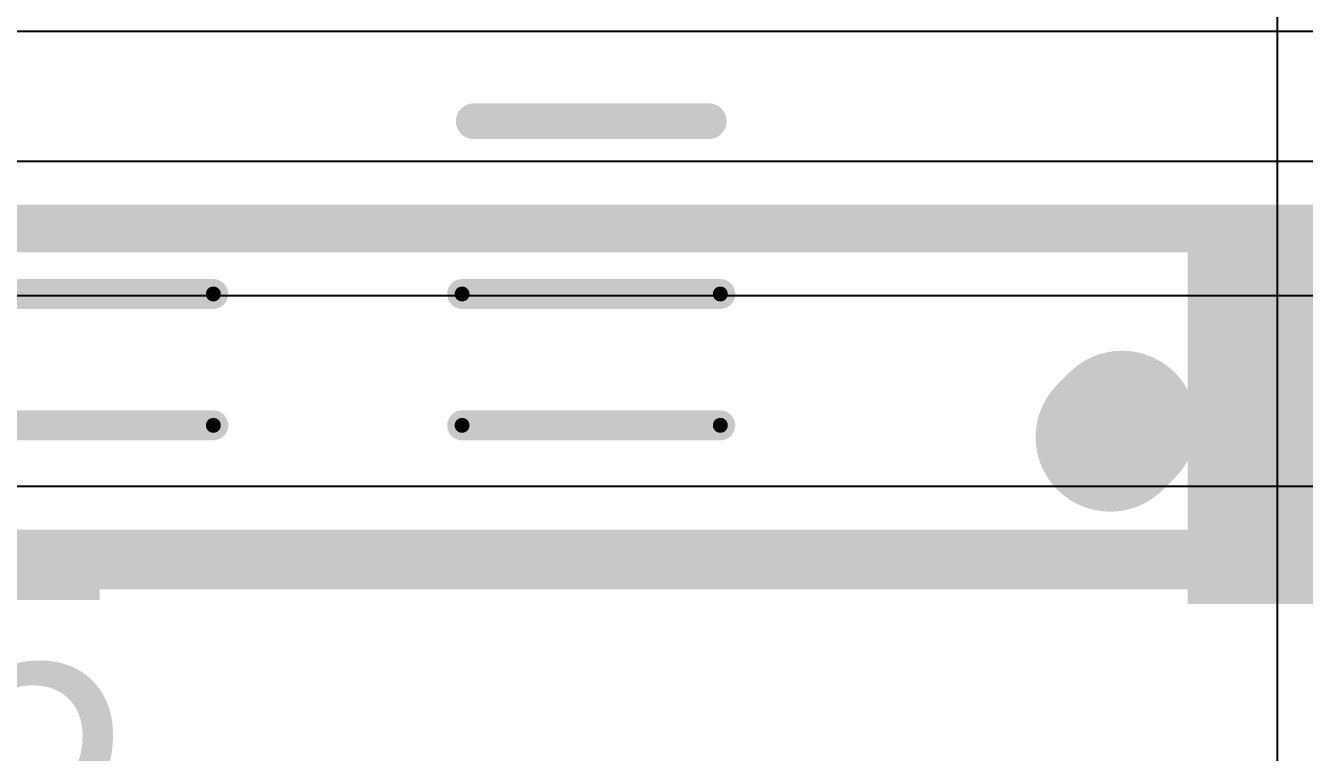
# Model space of a CAD drawing. Header units: inches. Extents: x 0 to 13.9, y -0.2 to 3.4.
# Drawn here: x 1.3302 to 1.5446, y 2.6141 to 2.736 of the extents above; entities that cross this region are included whole.
import ezdxf

# ---------------------------------------------------------------- set-up
doc = ezdxf.new("R2010")
doc.units = ezdxf.units.IN
doc.header["$MEASUREMENT"] = 0
for name, color, linetype in [('Layer 1', 16, 'Continuous'), ('Mechanical 4', 56, 'Continuous'), ('Pad Holes', 156, 'Continuous'), ('Top Layer', 1, 'Continuous'), ('Top Overlay', 2, 'Continuous')]:
    doc.layers.add(name, color=color, linetype=linetype)
doc.styles.add('Arial', font='', dxfattribs={"height": 0.2})
doc.styles.get('Arial').set_extended_font_data('Arial')

msp = doc.modelspace()

# ---------------------------------------------------------------- hatches: boundary and pattern name
at = {"layer": 'Mechanical 4'}
h = msp.add_hatch(color=56, dxfattribs=at)
edge = h.paths.add_edge_path()
edge.add_arc((1.40531, 2.72), 0.0015, 0, 360)
h = msp.add_hatch(color=56, dxfattribs=at)
edge = h.paths.add_edge_path()
edge.add_arc((1.44469, 2.72), 0.0015, 0, 360)
h = msp.add_hatch(color=56, dxfattribs=at)
edge = h.paths.add_edge_path()
edge.add_arc((1.36165, 2.69102), 0.00125, 0, 360)
h = msp.add_hatch(color=56, dxfattribs=at)
edge = h.paths.add_edge_path()
edge.add_arc((1.40335, 2.69102), 0.00125, 0, 360)
h = msp.add_hatch(color=56, dxfattribs=at)
edge = h.paths.add_edge_path()
edge.add_arc((1.44665, 2.69102), 0.00125, 0, 360)
h = msp.add_hatch(color=56, dxfattribs=at)
edge = h.paths.add_edge_path()
edge.add_arc((1.36165, 2.66898), 0.00125, 0, 360)
h = msp.add_hatch(color=56, dxfattribs=at)
edge = h.paths.add_edge_path()
edge.add_arc((1.40335, 2.66898), 0.00125, 0, 360)
h = msp.add_hatch(color=56, dxfattribs=at)
edge = h.paths.add_edge_path()
edge.add_arc((1.44665, 2.66898), 0.00125, 0, 360)
at = {"layer": 'Pad Holes'}
h = msp.add_hatch(color=7, dxfattribs=at)
edge = h.paths.add_edge_path()
edge.add_arc((1.40531, 2.72), 0.0015, 0, 360)
h = msp.add_hatch(color=7, dxfattribs=at)
edge = h.paths.add_edge_path()
edge.add_arc((1.44469, 2.72), 0.0015, 0, 360)
h = msp.add_hatch(color=7, dxfattribs=at)
edge = h.paths.add_edge_path()
edge.add_arc((1.36165, 2.69102), 0.00125, 0, 360)
h = msp.add_hatch(color=7, dxfattribs=at)
edge = h.paths.add_edge_path()
edge.add_arc((1.40335, 2.69102), 0.00125, 0, 360)
h = msp.add_hatch(color=7, dxfattribs=at)
edge = h.paths.add_edge_path()
edge.add_arc((1.44665, 2.69102), 0.00125, 0, 360)
h = msp.add_hatch(color=7, dxfattribs=at)
edge = h.paths.add_edge_path()
edge.add_arc((1.36165, 2.66898), 0.00125, 0, 360)
h = msp.add_hatch(color=7, dxfattribs=at)
edge = h.paths.add_edge_path()
edge.add_arc((1.40335, 2.66898), 0.00125, 0, 360)
h = msp.add_hatch(color=7, dxfattribs=at)
edge = h.paths.add_edge_path()
edge.add_arc((1.44665, 2.66898), 0.00125, 0, 360)
at = {"layer": 'Top Layer'}
msp.add_hatch(color=1, dxfattribs=at).paths.add_polyline_path([(1.525, 2.639), (1.687, 2.639), (1.687, 2.699), (1.525, 2.699)])

# ---------------------------------------------------------------- linework, layer by layer
at = {"layer": 'Layer 1'}
for p, q in [((0.83798, 2.7351), (2.0366, 2.7351)), ((1.71361, 2.71322), (0.84317, 2.71322)), ((0.83852, 2.69078), (1.71361, 2.69078)), ((2.04413, 2.65874), (0.84698, 2.65874))]:
    msp.add_line(p, q, dxfattribs=at)
for points in [[(0.83852, 2.702, 0.008, 0.008, 0), (1.729, 2.702, 0.008, 0.008, 0)], [(0.32717, 2.6465, 0.01, 0.01, 0), (2.0585, 2.6465, 0.01, 0.01, 0)]]:
    msp.add_lwpolyline(points, format="xyseb", dxfattribs=at)
at = {"layer": 'Mechanical 4'}
for points in [[(1.40531, 2.72, 0.006, 0.006, 0), (1.44469, 2.72, 0.006, 0.006, 0)], [(1.31835, 2.69102, 0.005, 0.005, 0), (1.36165, 2.69102, 0.005, 0.005, 0)], [(1.40335, 2.69102, 0.005, 0.005, 0), (1.44665, 2.69102, 0.005, 0.005, 0)], [(1.31835, 2.66898, 0.005, 0.005, 0), (1.36165, 2.66898, 0.005, 0.005, 0)], [(1.40335, 2.66898, 0.005, 0.005, 0), (1.44665, 2.66898, 0.005, 0.005, 0)]]:
    msp.add_lwpolyline(points, format="xyseb", dxfattribs=at)
for points in [[(1.40381, 2.72, 0.003, 0.003, 1), (1.40681, 2.72, 0.003, 0.003, 1)], [(1.44319, 2.72, 0.003, 0.003, 1), (1.44619, 2.72, 0.003, 0.003, 1)], [(1.3604, 2.69102, 0.0025, 0.0025, 1), (1.3629, 2.69102, 0.0025, 0.0025, 1)], [(1.4021, 2.69102, 0.0025, 0.0025, 1), (1.4046, 2.69102, 0.0025, 0.0025, 1)], [(1.4454, 2.69102, 0.0025, 0.0025, 1), (1.4479, 2.69102, 0.0025, 0.0025, 1)], [(1.3604, 2.66898, 0.0025, 0.0025, 1), (1.3629, 2.66898, 0.0025, 0.0025, 1)], [(1.4021, 2.66898, 0.0025, 0.0025, 1), (1.4046, 2.66898, 0.0025, 0.0025, 1)], [(1.4454, 2.66898, 0.0025, 0.0025, 1), (1.4479, 2.66898, 0.0025, 0.0025, 1)]]:
    msp.add_lwpolyline(points, format="xyseb", close=True, dxfattribs=at)
at = {"layer": 'Top Layer'}
msp.add_line((1.54, 2.972), (1.54, 2.4547), dxfattribs=at)
msp.add_lwpolyline([(1.512, 2.667, 0.025, 0.025, 0), (1.514, 2.669, 0.025, 0.025, 0)], format="xyseb", dxfattribs=at)
for points in [[(1.50775, 2.669, 0.0125, 0.0125, 1), (1.52025, 2.669, 0.0125, 0.0125, 1)], [(1.50575, 2.667, 0.0125, 0.0125, 1), (1.51825, 2.667, 0.0125, 0.0125, 1)]]:
    msp.add_lwpolyline(points, format="xyseb", close=True, dxfattribs=at)

# ---------------------------------------------------------------- texts
at = {"layer": 'Top Overlay', "style": 'Arial'}
msp.add_text('C45', height=0.04, dxfattribs=at).set_placement((1.24468, 2.60401))

doc.saveas('drawing.dxf')
